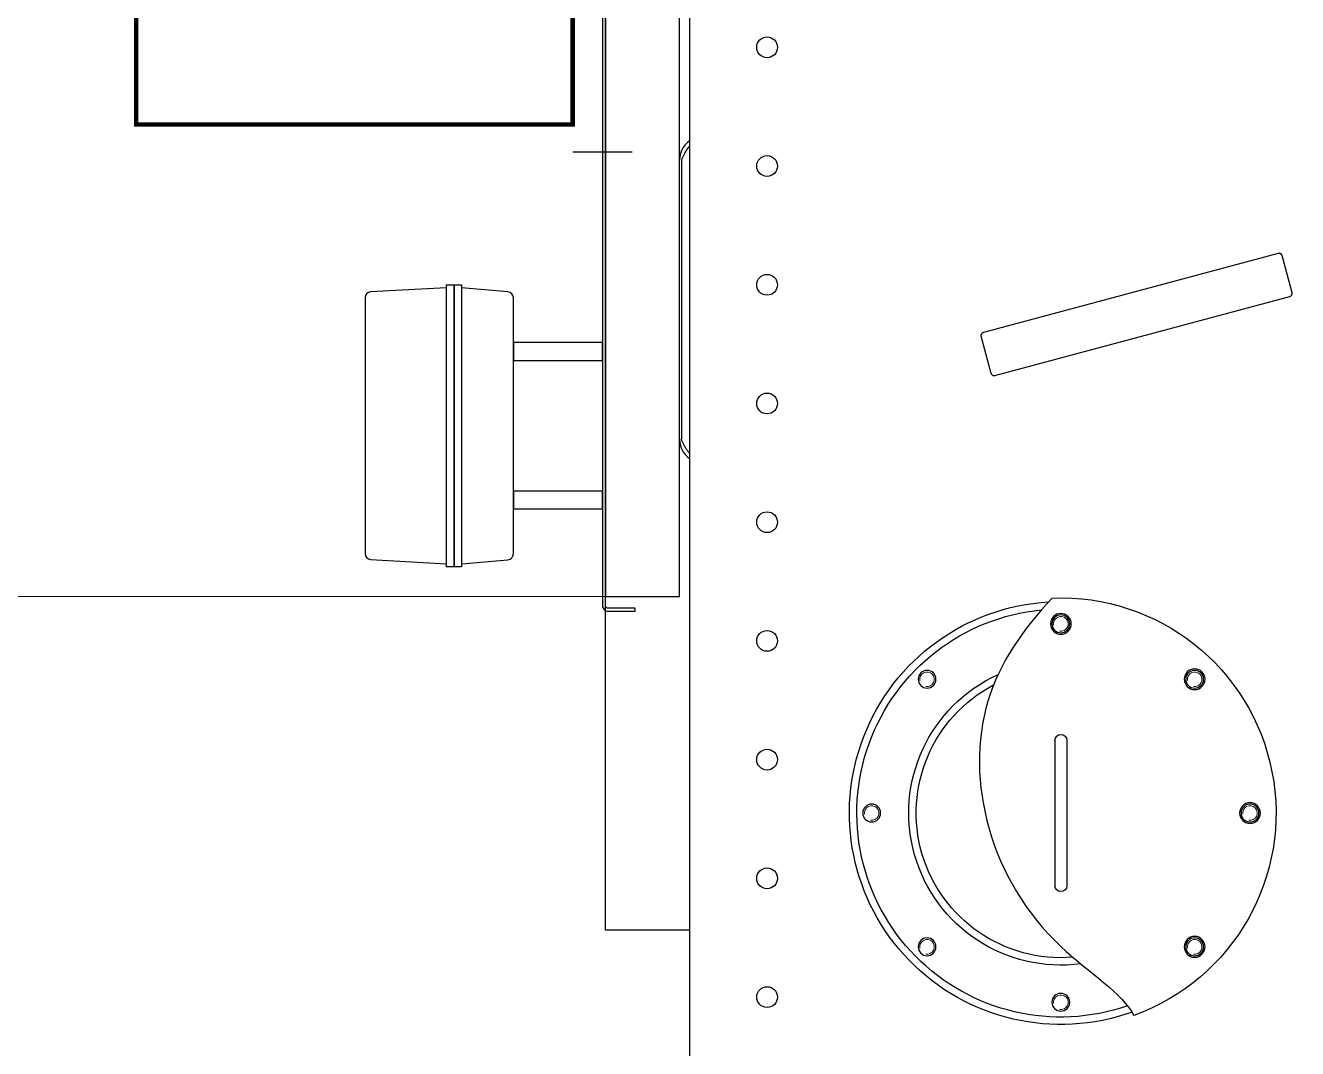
# Model space of a CAD drawing. Header units: inches. Extents: x -406115 to -363140, y -27318 to 35879.
# Drawn here: x -380612 to -379755, y 7733 to 8423 of the extents above; entities that cross this region are included whole.
import ezdxf

# ---------------------------------------------------------------- set-up
doc = ezdxf.new("R2010")
doc.units = ezdxf.units.IN
doc.header["$MEASUREMENT"] = 0
doc.set_wipeout_variables(frame=1)
for name, color, linetype in [('Accessori', 191, 'Continuous'), ('Ausiliari', 30, 'Continuous'), ('PSZ_Cassa', 4, 'Continuous'), ('PSZ_Coperchio', 4, 'Continuous'), ('STD_Cassa', 7, 'Continuous'), ('STD_Coperchio', 2, 'Continuous'), ('STD_Fittings', 2, 'Continuous')]:
    doc.layers.add(name, color=color, linetype=linetype)
doc.layers.add('ramificatii la priza pamant', color=7, linetype='Continuous', lineweight=5, true_color=0x007a00)

# ---------------------------------------------------------------- blocks, each defined once
blk = doc.blocks.new('Aux Box 1000x600 Sup')
for p, q in [((0, 617), (0, 657)), ((20, 637), (-20, 637)), ((0, 20), (0, -20)), ((20, 0), (-20, 0))]:
    blk.add_line(p, q)
blk.add_wipeout([(20, 617), (314.26, 618.5), (314.26, 18.5), (20, 18.5)])
at = {"const_width": 3}
blk.add_lwpolyline([(314.26, 18.5), (314.26, 618.5), (20, 618.5), (20, 18.5)], close=True, dxfattribs=at)
blk = doc.blocks.new('LFH Boccaporto e Flangia')
for p, q in [((-4, 48.98), (-4, -48.98)), ((4, 48.98), (4, -48.98))]:
    blk.add_line(p, q)
for centre, radius in [((0, 127.5), 7), ((0, 127.5), 6), ((-90.16, 90.16), 7), ((-90.16, 90.16), 6), ((90.16, 90.16), 6), ((-127.5, 0), 7), ((-127.5, 0), 6), ((127.5, 0), 6), ((-90.16, -90.16), 7), ((-90.16, -90.16), 6), ((90.16, -90.16), 6), ((0, -127.5), 6)]:
    blk.add_circle(centre, radius)
for centre, radius, start, end in [((0, 0), 145, 87.65589, 250.17914), ((0, 0), 142.5, 250.33712, 86.64085), ((0, 0), 137.5, 250.89799, 84.51642), ((0, 0), 102.5, 262.49099, 65.64146), ((0, 0), 97.5, 265.26325, 62.29241), ((0, 48.98), 4, 0, 180), ((0, -48.98), 4, 180, 0)]:
    blk.add_arc(centre, radius, start, end)
at = {"lineweight": 9}
for centre in [(0, 127.5), (-90.16, 90.16), (90.16, 90.16), (-127.5, 0), (127.5, 0), (-90.16, -90.16), (90.16, -90.16), (0, -127.5)]:
    blk.add_arc(centre, 4.93, 350, 280, dxfattribs=at)
blk.add_open_spline([(5.93, 144.88), (25.49, 123.9), (73.86, 55.15), (40.43, -71.96), (-41.69, -121.36), (-49.17, -136.41)], degree=3, knots=[71.429543, 71.429543, 71.429543, 71.429543, 155.620811, 328.157736, 395.768626, 395.768626, 395.768626, 395.768626])
blk = doc.blocks.new('AKM 34-35 Sup')
for points in [[(-6, -60), (6, -60), (6, 0), (-6, 0)], [(94, -60), (106, -60), (106, 0), (94, 0)], [(-45, -100), (-45, -95), (145, -95), (145, -100)], [(-45, -105), (-45, -100), (145, -100), (145, -105)]]:
    blk.add_lwpolyline(points, close=True)
for points in [[(143, -95), (140.26, -63.65, 0.388879), (136.27, -60), (-36.27, -60, 0.388879), (-40.26, -63.65), (-43, -95)], [(-43, -105), (-40.15, -156.22, 0.398016), (-36.15, -160), (136.15, -160, 0.398016), (140.15, -156.22), (143, -105)]]:
    blk.add_lwpolyline(points, format="xyb")

msp = doc.modelspace()

# ---------------------------------------------------------------- linework, layer by layer
at = {"layer": 'ramificatii la priza pamant', "ltscale": 0.01}
msp.add_line((-380221.368, 8037.799), (-381783.59, 8037.799), dxfattribs=at)
at = {"layer": 'STD_Cassa'}
for p, q in [((-380171.368, 8143.799), (-380171.368, 8331.799)), ((-380170.076, 8331.799), (-380170.076, 8143.799)), ((-380221.368, 7812.799), (-380221.368, 7872.799)), ((-380162.368, 7812.799), (-380221.368, 7812.799))]:
    msp.add_line(p, q, dxfattribs=at)
for points in [[(-375114.368, 9411.799), (-375114.368, 7643.799), (-380162.368, 7643.799), (-380162.368, 9411.799)], [(-375254.368, 9271.799), (-375254.368, 7783.799), (-380022.368, 7783.799), (-380022.368, 9271.799)]]:
    msp.add_lwpolyline(points, close=True, dxfattribs=at)
for points in [[(-375144.368, 7658.799), (-380127.368, 7658.799, -0.4142136), (-380147.368, 7678.799), (-380147.368, 9381.799, -0.4142136), (-380127.368, 9401.799), (-375144.368, 9401.799, -0.4142136), (-375124.368, 9381.799), (-375124.368, 7678.799, -0.4142136)], [(-375239.368, 7753.799), (-380032.368, 7753.799, -0.4142136), (-380052.368, 7773.799), (-380052.368, 9286.799, -0.4142136), (-380032.368, 9306.799), (-375239.368, 9306.799, -0.4142136), (-375219.368, 9286.799), (-375219.368, 7773.799, -0.4142136)], [(-375239.368, 7763.799), (-380032.368, 7763.799, -0.4142136), (-380042.368, 7773.799), (-380042.368, 9286.799, -0.4142136), (-380032.368, 9296.799), (-375239.368, 9296.799, -0.4142136), (-375229.368, 9286.799), (-375229.368, 7773.799, -0.4142136)]]:
    msp.add_lwpolyline(points, format="xyb", close=True, dxfattribs=at)
for centre in [(-380112.368, 8407.799), (-380112.368, 8327.799), (-380112.368, 8247.799), (-380112.368, 8167.799), (-380112.368, 8087.799), (-380112.368, 8007.799), (-380112.368, 7927.799), (-380112.368, 7847.799), (-380112.368, 7767.799)]:
    msp.add_circle(centre, 7, dxfattribs=at)
for centre, start, end in [((-380155.368, 8331.799), 115.957566, 180), ((-380155.368, 8143.799), 180, 244.042434)]:
    msp.add_arc(centre, 16, start, end, dxfattribs=at)
for points, start_tangent, end_tangent in [([(-380162.416, 8343.515), (-380164.206, 8341.774), (-380166.599, 8338.741), (-380168.567, 8335.359), (-380170.076, 8331.799)], (-0.7553085, -0.6553695), (-0.3340788, -0.9425452)), ([(-380162.416, 8132.082), (-380164.206, 8133.823), (-380166.599, 8136.856), (-380168.567, 8140.238), (-380170.076, 8143.799)], (-0.7553085, 0.6553695), (-0.3340788, 0.9425452))]:
    msp.add_spline(points, degree=3, dxfattribs=dict(at, start_tangent=start_tangent, end_tangent=end_tangent))

# ---------------------------------------------------------------- block references
at = {"layer": 'Accessori', "rotation": 270}
msp.add_blockref('AKM 34-35 Sup', (-380223.368, 8202.799), dxfattribs=at)
at = {"layer": 'Ausiliari', "rotation": 180}
msp.add_blockref('Aux Box 1000x600 Sup', (-380223.368, 8974.299), dxfattribs=at)

# ---------------------------------------------------------------- next in the draw order: linework, layer by layer
at = {"layer": 'PSZ_Cassa', "flags": 128}
msp.add_lwpolyline([(-380171.368, 9017.799), (-380221.368, 9017.799), (-380221.368, 8037.799), (-380171.368, 8037.799)], close=True, dxfattribs=at)
at = {"layer": 'STD_Cassa'}
msp.add_line((-380221.368, 7872.799), (-380221.368, 9182.799), dxfattribs=at)
at = {"layer": 'STD_Fittings'}
msp.add_lwpolyline([(-380221.368, 8031.799), (-380221.368, 9023.799, -0.4142136), (-380219.368, 9025.799), (-380201.368, 9025.799), (-380201.368, 9027.799), (-380219.368, 9027.799, 0.4142136), (-380223.368, 9023.799), (-380223.368, 8031.799, 0.4142136), (-380219.368, 8027.799), (-380201.368, 8027.799), (-380201.368, 8029.799), (-380219.368, 8029.799, -0.4142136)], format="xyb", close=True, dxfattribs=at)

# ---------------------------------------------------------------- next in the draw order: wipeouts: each hides what was drawn before it
msp.add_wipeout([(-380164.368, 9413.799), (-375112.368, 9413.799), (-375112.368, 7641.799), (-380164.368, 7641.799)]).dxf.layer = 'STD_Coperchio'

# ---------------------------------------------------------------- next in the draw order: linework, layer by layer
at = {"layer": 'STD_Coperchio'}
for p, q in [((-379767.917, 8268.904), (-379966.584, 8215.671)), ((-379758.581, 8242.418), (-379765.311, 8267.532)), ((-379958.819, 8186.693), (-379760.153, 8239.926)), ((-379961.426, 8188.066), (-379968.155, 8213.18))]:
    msp.add_line(p, q, dxfattribs=at)
msp.add_lwpolyline([(-380164.368, 9413.799), (-375112.368, 9413.799), (-375112.368, 7641.799), (-380164.368, 7641.799)], close=True, dxfattribs=at)
for centre in [(-380112.368, 8407.799), (-380112.368, 8327.799), (-380112.368, 8247.799), (-380112.368, 8167.799), (-380112.368, 8087.799), (-380112.368, 8007.799), (-380112.368, 7927.799), (-380112.368, 7847.799), (-380112.368, 7767.799)]:
    msp.add_circle(centre, 7, dxfattribs=at)
for points, start_tangent, end_tangent in [([(-379765.311, 8267.532), (-379765.558, 8268.079), (-379765.979, 8268.533), (-379766.547, 8268.848), (-379767.217, 8268.981), (-379767.917, 8268.904)], (-0.258819, 0.9659258), (-0.9659258, -0.258819)), ([(-379760.153, 8239.926), (-379759.508, 8240.209), (-379758.994, 8240.659), (-379758.659, 8241.216), (-379758.522, 8241.82), (-379758.581, 8242.418)], (0.9659258, 0.258819), (-0.258819, 0.9659258)), ([(-379966.584, 8215.671), (-379967.229, 8215.388), (-379967.743, 8214.938), (-379968.077, 8214.381), (-379968.215, 8213.777), (-379968.155, 8213.18)], (-0.9659258, -0.258819), (0.258819, -0.9659258)), ([(-379961.426, 8188.066), (-379961.179, 8187.518), (-379960.758, 8187.064), (-379960.189, 8186.749), (-379959.519, 8186.616), (-379958.819, 8186.693)], (0.258819, -0.9659258), (0.9659258, 0.258819))]:
    msp.add_spline(points, degree=3, dxfattribs=dict(at, start_tangent=start_tangent, end_tangent=end_tangent))

# ---------------------------------------------------------------- next in the draw order: block references
at = {"layer": 'PSZ_Coperchio', "xscale": -1}
msp.add_blockref('LFH Boccaporto e Flangia', (-379914.368, 7891.799), dxfattribs=at)

doc.saveas('drawing.dxf')
